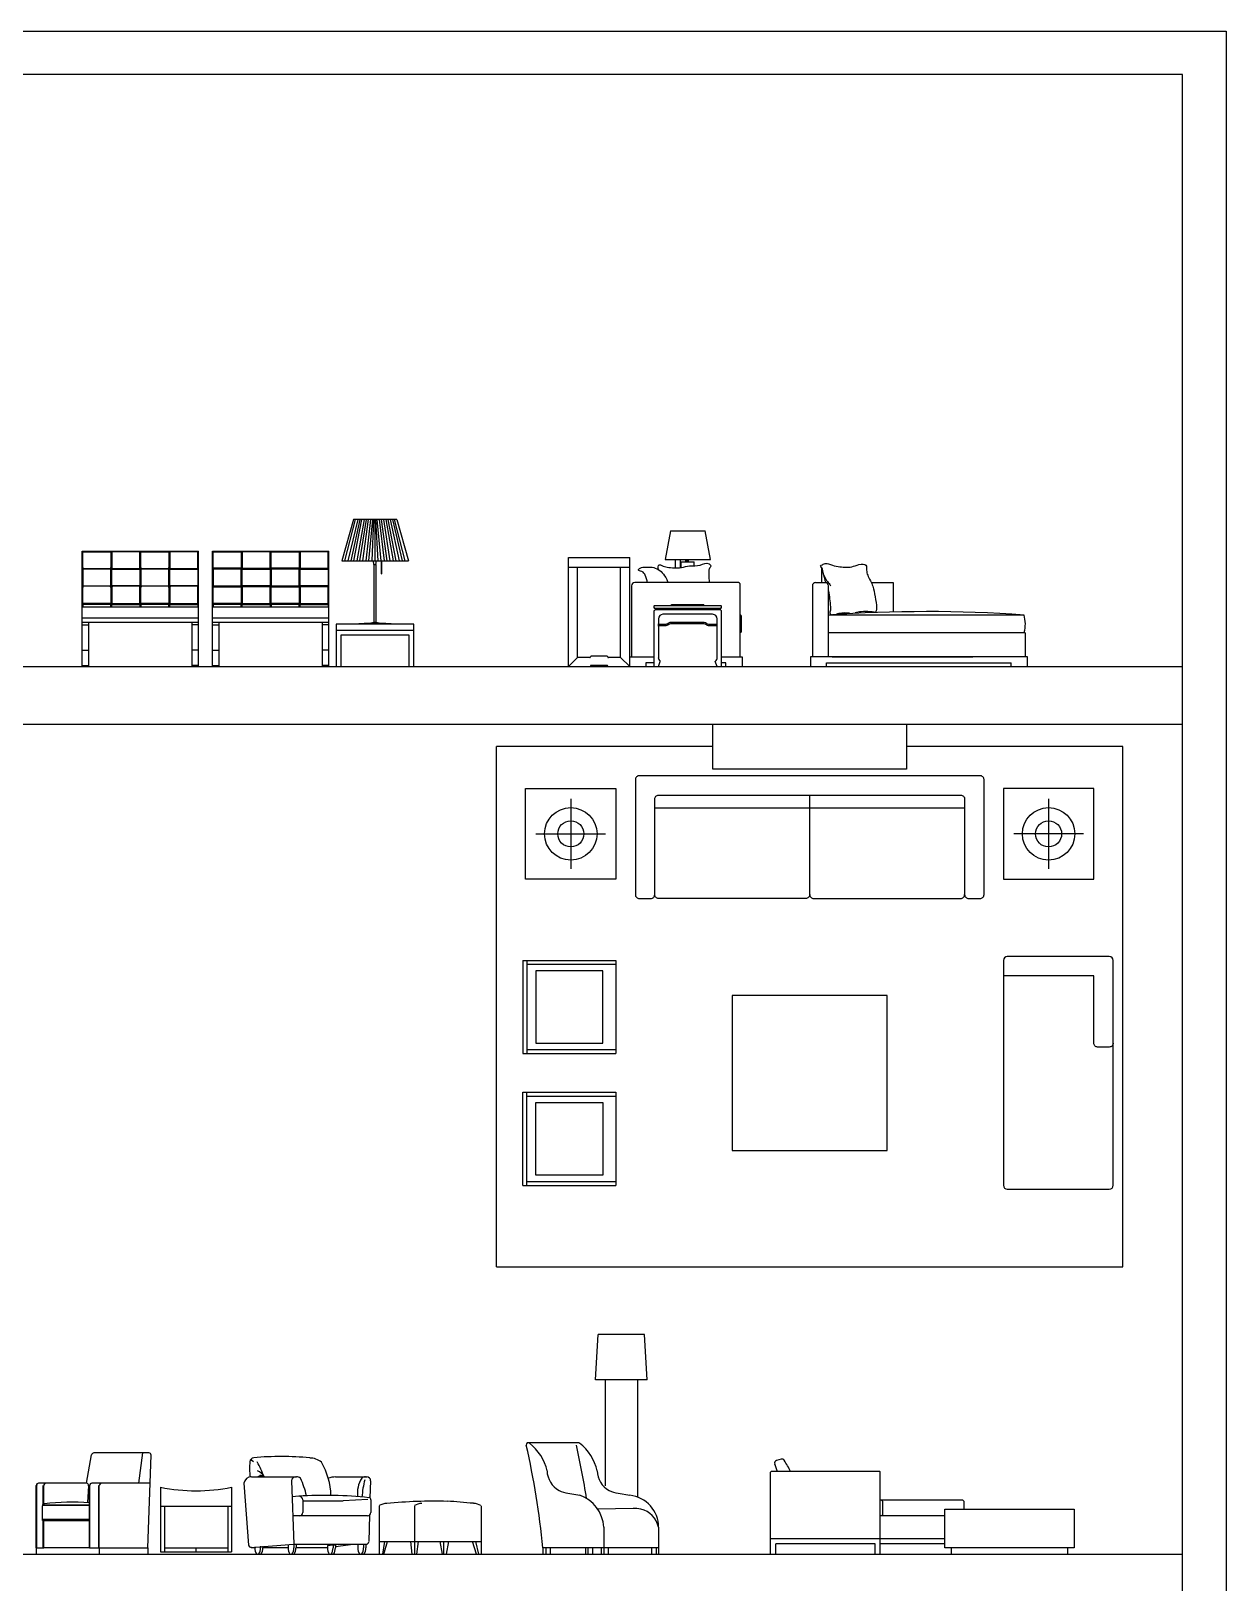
# Model space of a CAD drawing. Header units: inches. Extents: x 3.6 to 46.1, y 10.4 to 35.2.
# Drawn here: x 15.34 to 24.59, y 23.2 to 35.21 of the extents above; entities that cross this region are included whole.
import ezdxf

# ---------------------------------------------------------------- set-up
doc = ezdxf.new("R2010")
doc.units = ezdxf.units.IN
doc.header["$MEASUREMENT"] = 0
for name, color, linetype in [('02', 2, 'Continuous'), ('1', 1, 'Continuous'), ('4', 4, 'Continuous'), ('kadrbm', 4, 'Continuous')]:
    doc.layers.add(name, color=color, linetype=linetype)

# ---------------------------------------------------------------- blocks, each defined once
blk = doc.blocks.new('kadrbm')
at = {"layer": 'kadrbm', "color": 4}
blk.add_lwpolyline([(0, 0), (0, 24.797), (21, 24.797), (21, 0), (0, 0)], close=True, dxfattribs=at)
blk.add_lwpolyline([(20.663, 0.326), (20.663, 24.46), (0.337, 24.46), (0.337, 0.326), (20.663, 0.326)], dxfattribs=at)

msp = doc.modelspace()

# ---------------------------------------------------------------- linework, layer by layer
at = {"layer": '02'}
for p, q in [((22.57, 29.197), (20.17, 29.197)), ((21.37, 28.527), (21.37, 29.297)), ((19.149, 28.018), (19.149, 27.297)), ((19.149, 28.018), (19.87, 28.018)), ((19.179, 28.018), (19.179, 27.297)), ((19.179, 27.988), (19.87, 27.988)), ((19.87, 28.018), (19.87, 27.297)), ((22.87, 28.017), (22.87, 26.277)), ((23.69, 28.047), (22.9, 28.047)), ((23.72, 26.277), (23.72, 28.017)), ((19.149, 27.297), (19.87, 27.297)), ((19.179, 27.327), (19.87, 27.327)), ((19.149, 26.997), (19.87, 26.997)), ((19.149, 26.276), (19.149, 26.997)), ((19.179, 26.276), (19.179, 26.997)), ((19.179, 26.967), (19.87, 26.967)), ((19.87, 26.997), (19.87, 26.276)), ((19.179, 26.306), (19.87, 26.306)), ((19.149, 26.276), (19.87, 26.276)), ((22.9, 26.247), (23.69, 26.247))]:
    msp.add_line(p, q, dxfattribs=at)
for points in [[(22.12, 29.497), (20.62, 29.497), (20.62, 29.847), (22.12, 29.847)], [(19.87, 29.347), (19.87, 28.647), (19.17, 28.647), (19.17, 29.347)], [(22.87, 29.347), (22.87, 28.647), (23.57, 28.647), (23.57, 29.347)], [(20.77, 27.747), (20.77, 26.547), (21.97, 26.547), (21.97, 27.747)]]:
    msp.add_lwpolyline(points, close=True, dxfattribs=at)
msp.add_lwpolyline([(22.6, 28.497), (22.69, 28.497, 0.414214), (22.72, 28.527), (22.72, 29.417, 0.414214), (22.69, 29.447), (20.05, 29.447, 0.414214), (20.02, 29.417), (20.02, 28.527, 0.414214), (20.05, 28.497), (20.14, 28.497, 0.414214), (20.17, 28.527), (20.17, 29.267, -0.414214), (20.2, 29.297), (22.54, 29.297, -0.414214), (22.57, 29.267), (22.57, 28.527, 0.414214)], format="xyb", close=True, dxfattribs=at)
for points in [[(21.37, 28.527, -0.414214), (21.34, 28.497), (20.2, 28.497, -0.414214), (20.17, 28.527)], [(21.37, 28.527, 0.414214), (21.4, 28.497), (22.54, 28.497, 0.414214), (22.57, 28.527)], [(23.72, 27.377, -0.414214), (23.69, 27.347), (23.6, 27.347, -0.414214), (23.57, 27.377), (23.57, 27.897), (22.87, 27.897)]]:
    msp.add_lwpolyline(points, format="xyb", dxfattribs=at)
for centre in [(19.52, 28.997), (23.22, 28.997)]:
    msp.add_circle(centre, 0.203, dxfattribs=at)
for centre, start, end in [((22.9, 28.017), 90, 180), ((23.69, 28.017), 0, 90), ((22.9, 26.277), 180, 270), ((23.69, 26.277), 270, 0)]:
    msp.add_arc(centre, 0.03, start, end, dxfattribs=at)
at = {"layer": '1'}
for p, q in [((17.836, 31.429), (17.746, 31.111)), ((17.77, 31.111), (17.853, 31.429)), ((17.87, 31.429), (17.793, 31.111)), ((17.887, 31.429), (17.817, 31.111)), ((18.172, 31.429), (17.836, 31.429)), ((17.84, 31.111), (17.903, 31.429)), ((17.92, 31.429), (17.863, 31.111)), ((17.887, 31.111), (17.937, 31.429)), ((17.91, 31.111), (17.954, 31.429)), ((17.97, 31.429), (17.934, 31.111)), ((17.957, 31.111), (17.987, 31.429)), ((17.981, 31.111), (17.996, 31.429)), ((18.004, 31.111), (18.004, 31.429)), ((18.027, 31.111), (18.011, 31.429)), ((18.051, 31.111), (18.021, 31.429)), ((18.037, 31.429), (18.074, 31.111)), ((18.098, 31.111), (18.054, 31.429)), ((18.121, 31.111), (18.071, 31.429)), ((18.088, 31.429), (18.145, 31.111)), ((18.168, 31.111), (18.105, 31.429)), ((18.121, 31.429), (18.191, 31.111)), ((18.138, 31.429), (18.215, 31.111)), ((18.238, 31.111), (18.155, 31.429)), ((18.172, 31.429), (18.262, 31.111)), ((20.291, 31.341), (20.251, 31.121)), ((20.291, 31.341), (20.561, 31.341)), ((20.601, 31.121), (20.561, 31.341)), ((15.737, 30.291), (15.737, 31.184)), ((15.737, 31.184), (16.637, 31.184)), ((15.741, 31.058), (15.741, 31.175)), ((15.746, 31.18), (15.953, 31.18)), ((15.958, 31.175), (15.958, 31.058)), ((15.962, 30.755), (15.962, 31.184)), ((15.966, 31.175), (15.966, 31.058)), ((16.178, 31.18), (15.971, 31.18)), ((16.183, 31.058), (16.183, 31.175)), ((16.187, 30.755), (16.187, 31.184)), ((16.191, 31.058), (16.191, 31.175)), ((16.196, 31.18), (16.403, 31.18)), ((16.408, 31.175), (16.408, 31.058)), ((16.412, 30.755), (16.412, 31.184)), ((16.416, 31.175), (16.416, 31.058)), ((16.628, 31.18), (16.421, 31.18)), ((16.633, 31.058), (16.633, 31.175)), ((16.637, 30.291), (16.637, 31.184)), ((16.746, 30.291), (16.746, 31.184)), ((16.746, 31.184), (17.646, 31.184)), ((16.971, 30.755), (16.971, 31.184)), ((17.196, 30.755), (17.196, 31.184)), ((17.421, 30.755), (17.421, 31.184)), ((17.646, 30.291), (17.646, 31.184)), ((17.746, 31.111), (18.262, 31.111)), ((17.996, 31.081), (17.992, 31.111)), ((18.011, 31.081), (18.016, 31.111)), ((18.051, 31.111), (18.051, 31.009)), ((18.054, 31.111), (18.054, 31.009)), ((19.502, 31.136), (19.976, 31.136)), ((19.502, 30.291), (19.502, 31.136)), ((19.976, 30.291), (19.976, 31.136)), ((20.251, 31.121), (20.601, 31.121)), ((20.33, 31.055), (20.33, 31.121)), ((20.37, 31.057), (20.37, 31.121)), ((20.41, 31.101), (20.41, 31.121)), ((20.421, 31.101), (20.421, 31.121)), ((20.431, 31.101), (20.431, 31.121)), ((16.637, 31.049), (15.737, 31.049)), ((15.741, 31.04), (15.741, 30.922)), ((15.953, 31.045), (15.746, 31.045)), ((15.958, 30.922), (15.958, 31.04)), ((15.966, 30.922), (15.966, 31.04)), ((15.971, 31.045), (16.178, 31.045)), ((16.183, 31.04), (16.183, 30.922)), ((16.191, 31.04), (16.191, 30.922)), ((16.403, 31.045), (16.196, 31.045)), ((16.408, 30.922), (16.408, 31.04)), ((16.416, 30.922), (16.416, 31.04)), ((16.421, 31.045), (16.628, 31.045)), ((16.633, 31.04), (16.633, 30.922)), ((17.646, 31.049), (16.746, 31.049)), ((17.996, 31.081), (17.996, 30.635)), ((17.996, 31.081), (18.011, 31.081)), ((18.011, 31.081), (18.011, 30.635)), ((18.051, 31.009), (18.054, 31.009)), ((19.502, 31.061), (19.976, 31.061)), ((19.572, 30.361), (19.572, 31.061)), ((19.906, 30.361), (19.906, 31.061)), ((20.376, 31.058), (20.376, 31.101)), ((20.376, 31.101), (20.476, 31.101)), ((20.476, 31.072), (20.476, 31.101)), ((21.465, 30.941), (21.465, 31.055)), ((16.637, 30.913), (15.737, 30.913)), ((15.741, 30.786), (15.741, 30.904)), ((15.746, 30.917), (15.953, 30.917)), ((15.958, 30.904), (15.958, 30.786)), ((15.966, 30.904), (15.966, 30.786)), ((16.178, 30.917), (15.971, 30.917)), ((16.183, 30.786), (16.183, 30.904)), ((16.191, 30.786), (16.191, 30.904)), ((16.196, 30.917), (16.403, 30.917)), ((16.408, 30.904), (16.408, 30.786)), ((16.416, 30.904), (16.416, 30.786)), ((16.628, 30.917), (16.421, 30.917)), ((16.633, 30.786), (16.633, 30.904)), ((17.646, 30.913), (16.746, 30.913)), ((16.637, 30.777), (15.737, 30.777)), ((15.737, 30.755), (16.637, 30.755)), ((15.741, 30.768), (15.741, 30.755)), ((15.953, 30.781), (15.746, 30.781)), ((15.953, 30.773), (15.746, 30.773)), ((15.958, 30.755), (15.958, 30.768)), ((15.966, 30.755), (15.966, 30.768)), ((15.971, 30.781), (16.178, 30.781)), ((15.971, 30.773), (16.178, 30.773)), ((16.183, 30.768), (16.183, 30.755)), ((16.191, 30.768), (16.191, 30.755)), ((16.403, 30.781), (16.196, 30.781)), ((16.403, 30.773), (16.196, 30.773)), ((16.408, 30.755), (16.408, 30.768)), ((16.416, 30.755), (16.416, 30.768)), ((16.421, 30.781), (16.628, 30.781)), ((16.421, 30.773), (16.628, 30.773)), ((16.633, 30.768), (16.633, 30.755)), ((17.646, 30.777), (16.746, 30.777)), ((16.746, 30.755), (17.646, 30.755)), ((20.688, 30.761), (20.163, 30.761)), ((20.301, 30.771), (20.551, 30.771)), ((20.301, 30.761), (20.301, 30.771)), ((20.551, 30.761), (20.551, 30.771)), ((15.737, 30.669), (16.637, 30.669)), ((15.737, 30.635), (16.637, 30.635)), ((15.787, 30.291), (15.787, 30.635)), ((16.587, 30.291), (16.587, 30.635)), ((16.746, 30.669), (17.646, 30.669)), ((16.746, 30.635), (17.646, 30.635)), ((16.796, 30.291), (16.796, 30.635)), ((17.596, 30.291), (17.596, 30.635)), ((17.996, 30.635), (18.011, 30.635)), ((20.163, 30.716), (20.163, 30.291)), ((20.682, 30.741), (20.169, 30.741)), ((20.173, 30.741), (20.173, 30.731)), ((20.673, 30.731), (20.178, 30.731)), ((20.198, 30.661), (20.198, 30.36)), ((20.618, 30.696), (20.233, 30.696)), ((20.653, 30.36), (20.653, 30.661)), ((20.678, 30.741), (20.678, 30.73)), ((20.688, 30.291), (20.688, 30.716)), ((20.831, 30.692), (20.834, 30.691)), ((20.841, 30.566), (20.841, 30.682)), ((21.516, 30.691), (23.031, 30.691)), ((15.737, 30.615), (15.787, 30.615)), ((16.637, 30.615), (16.587, 30.615)), ((16.746, 30.615), (16.796, 30.615)), ((17.646, 30.615), (17.596, 30.615)), ((18.304, 30.62), (17.704, 30.62)), ((17.704, 30.62), (17.704, 30.291)), ((18.304, 30.57), (17.704, 30.57)), ((18.269, 30.535), (17.739, 30.535)), ((17.739, 30.535), (17.739, 30.291)), ((17.879, 30.625), (18.129, 30.625)), ((17.879, 30.625), (17.879, 30.62)), ((18.129, 30.625), (18.129, 30.62)), ((18.269, 30.291), (18.269, 30.535)), ((18.304, 30.291), (18.304, 30.62)), ((20.831, 30.556), (20.832, 30.556)), ((21.516, 30.556), (23.031, 30.556)), ((23.041, 30.366), (23.041, 30.546)), ((15.737, 30.419), (15.787, 30.419)), ((16.637, 30.419), (16.587, 30.419)), ((16.746, 30.419), (16.796, 30.419)), ((17.646, 30.419), (17.596, 30.419)), ((15.737, 30.301), (15.787, 30.301)), ((16.637, 30.301), (16.587, 30.301)), ((16.746, 30.301), (16.796, 30.301)), ((17.646, 30.301), (17.596, 30.301)), ((19.502, 30.291), (19.572, 30.361)), ((19.667, 30.361), (19.572, 30.361)), ((19.672, 30.366), (19.672, 30.366)), ((19.672, 30.296), (19.672, 30.296)), ((19.801, 30.371), (19.677, 30.371)), ((19.801, 30.301), (19.677, 30.301)), ((19.806, 30.366), (19.806, 30.366)), ((19.906, 30.361), (19.811, 30.361)), ((19.906, 30.361), (19.976, 30.291)), ((20.198, 30.291), (20.212, 30.332)), ((20.653, 30.291), (20.639, 30.332)), ((21.501, 30.321), (22.931, 30.321)), ((21.501, 30.291), (21.501, 30.321)), ((21.545, 30.366), (22.634, 30.366)), ((22.931, 30.291), (22.931, 30.321)), ((20.62, 29.672), (18.945, 29.672)), ((18.945, 25.647), (18.945, 29.672)), ((23.795, 29.672), (22.12, 29.672)), ((23.795, 25.647), (23.795, 29.672)), ((19.52, 29.267), (19.52, 28.727)), ((23.22, 29.267), (23.22, 28.727)), ((19.25, 28.997), (19.79, 28.997)), ((23.49, 28.997), (22.95, 28.997)), ((18.945, 25.647), (23.795, 25.647))]:
    msp.add_line(p, q, dxfattribs=at)
for points in [[(16.755, 31.18), (16.962, 31.18, -0.414214), (16.967, 31.175), (16.967, 31.058, -0.414214), (16.962, 31.053), (16.755, 31.053, -0.414214), (16.75, 31.058), (16.75, 31.175, -0.414214)], [(17.187, 31.18), (16.98, 31.18, 0.414214), (16.975, 31.175), (16.975, 31.058, 0.414214), (16.98, 31.053), (17.187, 31.053, 0.414214), (17.192, 31.058), (17.192, 31.175, 0.414214)], [(17.205, 31.18), (17.412, 31.18, -0.414214), (17.417, 31.175), (17.417, 31.058, -0.414214), (17.412, 31.053), (17.205, 31.053, -0.414214), (17.2, 31.058), (17.2, 31.175, -0.414214)], [(17.637, 31.18), (17.43, 31.18, 0.414214), (17.425, 31.175), (17.425, 31.058, 0.414214), (17.43, 31.053), (17.637, 31.053, 0.414214), (17.642, 31.058), (17.642, 31.175, 0.414214)], [(16.755, 30.917), (16.962, 30.917, 0.414214), (16.967, 30.922), (16.967, 31.04, 0.414214), (16.962, 31.045), (16.755, 31.045, 0.414214), (16.75, 31.04), (16.75, 30.922, 0.414214)], [(17.187, 30.917), (16.98, 30.917, -0.414214), (16.975, 30.922), (16.975, 31.04, -0.414214), (16.98, 31.045), (17.187, 31.045, -0.414214), (17.192, 31.04), (17.192, 30.922, -0.414214)], [(17.205, 30.917), (17.412, 30.917, 0.414214), (17.417, 30.922), (17.417, 31.04, 0.414214), (17.412, 31.045), (17.205, 31.045, 0.414214), (17.2, 31.04), (17.2, 30.922, 0.414214)], [(17.637, 30.917), (17.43, 30.917, -0.414214), (17.425, 30.922), (17.425, 31.04, -0.414214), (17.43, 31.045), (17.637, 31.045, -0.414214), (17.642, 31.04), (17.642, 30.922, -0.414214)], [(16.755, 30.909), (16.962, 30.909, -0.414214), (16.967, 30.904), (16.967, 30.786, -0.414214), (16.962, 30.781), (16.755, 30.781, -0.414214), (16.75, 30.786), (16.75, 30.904, -0.414214)], [(17.187, 30.909), (16.98, 30.909, 0.414214), (16.975, 30.904), (16.975, 30.786, 0.414214), (16.98, 30.781), (17.187, 30.781, 0.414214), (17.192, 30.786), (17.192, 30.904, 0.414214)], [(17.205, 30.909), (17.412, 30.909, -0.414214), (17.417, 30.904), (17.417, 30.786, -0.414214), (17.412, 30.781), (17.205, 30.781, -0.414214), (17.2, 30.786), (17.2, 30.904, -0.414214)], [(17.637, 30.909), (17.43, 30.909, 0.414214), (17.425, 30.904), (17.425, 30.786, 0.414214), (17.43, 30.781), (17.637, 30.781, 0.414214), (17.642, 30.786), (17.642, 30.904, 0.414214)]]:
    msp.add_lwpolyline(points, format="xyb", close=True, dxfattribs=at)
for points in [[(20.831, 30.366), (20.831, 30.931, 0.414214), (20.821, 30.941), (20.016, 30.941, 0.414214), (19.991, 30.916), (19.991, 30.366)], [(21.416, 30.941, 0.414214), (21.391, 30.916), (21.391, 30.366)], [(21.516, 30.366), (21.516, 30.916, 0.414214), (21.491, 30.941)], [(16.967, 30.755), (16.967, 30.768, 0.414214), (16.962, 30.773), (16.755, 30.773, 0.414214), (16.75, 30.768), (16.75, 30.755)], [(16.975, 30.755), (16.975, 30.768, -0.414214), (16.98, 30.773), (17.187, 30.773, -0.414214), (17.192, 30.768), (17.192, 30.755)], [(17.417, 30.755), (17.417, 30.768, 0.414214), (17.412, 30.773), (17.205, 30.773, 0.414214), (17.2, 30.768), (17.2, 30.755)], [(17.425, 30.755), (17.425, 30.768, -0.414214), (17.43, 30.773), (17.637, 30.773, -0.414214), (17.642, 30.768), (17.642, 30.755)], [(20.649, 30.617), (20.594, 30.617, -0.16615), (20.572, 30.624, 0.191462), (20.552, 30.632), (20.292, 30.632, 0.191462), (20.271, 30.624, -0.16615), (20.249, 30.617), (20.194, 30.617)], [(20.649, 30.607), (20.595, 30.607, -0.169451), (20.566, 30.616, 0.198365), (20.552, 30.622), (20.292, 30.622, 0.198365), (20.278, 30.616, -0.169451), (20.249, 30.607), (20.194, 30.607)]]:
    msp.add_lwpolyline(points, format="xyb", dxfattribs=at)
for points in [[(21.416, 30.941), (21.497, 30.941)], [(21.848, 30.941), (22.016, 30.941), (22.016, 30.716)], [(19.976, 30.366), (20.163, 30.366)], [(20.163, 30.321), (20.101, 30.321), (20.101, 30.291)], [(20.688, 30.366), (20.846, 30.366), (20.846, 30.291)], [(20.721, 30.291), (20.721, 30.321), (20.688, 30.321)], [(23.056, 30.366), (21.376, 30.366)], [(21.376, 30.366), (21.376, 30.291)], [(23.056, 30.291), (23.056, 30.366)]]:
    msp.add_lwpolyline(points, dxfattribs=at)
for points in [[(19.769, 27.938), (19.249, 27.938), (19.249, 27.377), (19.769, 27.377)], [(19.769, 26.356), (19.249, 26.356), (19.249, 26.917), (19.769, 26.917)]]:
    msp.add_lwpolyline(points, close=True, dxfattribs=at)
for centre in [(19.52, 28.997), (23.22, 28.997)]:
    msp.add_circle(centre, 0.101, dxfattribs=at)
for centre, radius, start, end in [((15.746, 31.175), 0.005, 90, 180), ((15.953, 31.175), 0.005, 0, 90), ((15.971, 31.175), 0.005, 90, 180), ((16.178, 31.175), 0.005, 0, 90), ((16.196, 31.175), 0.005, 90, 180), ((16.403, 31.175), 0.005, 0, 90), ((16.421, 31.175), 0.005, 90, 180), ((16.628, 31.175), 0.005, 0, 90), ((15.746, 31.058), 0.005, 180, 270), ((15.746, 31.04), 0.005, 90, 180), ((15.953, 31.058), 0.005, 270, 0), ((15.953, 31.04), 0.005, 0, 90), ((15.971, 31.058), 0.005, 180, 270), ((15.971, 31.04), 0.005, 90, 180), ((16.178, 31.058), 0.005, 270, 0), ((16.178, 31.04), 0.005, 0, 90), ((16.196, 31.058), 0.005, 180, 270), ((16.196, 31.04), 0.005, 90, 180), ((16.403, 31.058), 0.005, 270, 0), ((16.403, 31.04), 0.005, 0, 90), ((16.421, 31.058), 0.005, 180, 270), ((16.421, 31.04), 0.005, 90, 180), ((16.628, 31.058), 0.005, 270, 0), ((16.628, 31.04), 0.005, 0, 90), ((15.746, 30.922), 0.005, 180, 270), ((15.746, 30.904), 0.005, 90, 180), ((15.953, 30.922), 0.005, 270, 0), ((15.953, 30.904), 0.005, 0, 90), ((15.971, 30.922), 0.005, 180, 270), ((15.971, 30.904), 0.005, 90, 180), ((16.178, 30.922), 0.005, 270, 0), ((16.178, 30.904), 0.005, 0, 90), ((16.196, 30.922), 0.005, 180, 270), ((16.196, 30.904), 0.005, 90, 180), ((16.403, 30.922), 0.005, 270, 0), ((16.403, 30.904), 0.005, 0, 90), ((16.421, 30.922), 0.005, 180, 270), ((16.421, 30.904), 0.005, 90, 180), ((16.628, 30.922), 0.005, 270, 0), ((16.628, 30.904), 0.005, 0, 90), ((15.746, 30.786), 0.005, 180, 270), ((15.746, 30.768), 0.005, 90, 180), ((15.953, 30.786), 0.005, 270, 0), ((15.953, 30.768), 0.005, 0, 90), ((15.971, 30.786), 0.005, 180, 270), ((15.971, 30.768), 0.005, 90, 180), ((16.178, 30.786), 0.005, 270, 0), ((16.178, 30.768), 0.005, 0, 90), ((16.196, 30.786), 0.005, 180, 270), ((16.196, 30.768), 0.005, 90, 180), ((16.403, 30.786), 0.005, 270, 0), ((16.403, 30.768), 0.005, 0, 90), ((16.421, 30.786), 0.005, 180, 270), ((16.421, 30.768), 0.005, 90, 180), ((16.628, 30.786), 0.005, 270, 0), ((16.628, 30.768), 0.005, 0, 90), ((20.187, 30.756), 0.0242, 169.9891, 220.7946), ((20.664, 30.756), 0.0242, 319.2054, 10.0109), ((17.834, 31.766), 1.143, 273.0727, 278.1858), ((18.174, 31.766), 1.143, 261.8142, 266.9273), ((20.178, 30.716), 0.015, 90, 180), ((20.233, 30.661), 0.035, 90, 180), ((20.618, 30.661), 0.035, 0, 90), ((20.673, 30.716), 0.015, 0, 90), ((20.831, 30.682), 0.01, 0, 74.0427), ((22.279, 20.049), 10.668, 85.9579, 94.1015), ((22.792, 30.621), 0.248, 344.7634, 16.3221), ((20.831, 30.566), 0.01, 273.2884, 0), ((23.031, 30.546), 0.01, 0, 90), ((19.667, 30.366), 0.005, 270, 0), ((19.667, 30.296), 0.005, 270, 0), ((19.677, 30.366), 0.005, 90, 180), ((19.677, 30.296), 0.005, 90, 180), ((19.801, 30.366), 0.005, 0, 90), ((19.801, 30.296), 0.005, 0, 90), ((19.811, 30.366), 0.005, 180, 270), ((19.811, 30.296), 0.005, 180, 270), ((20.236, 30.361), 0.0382, 178.3271, 230.8763), ((20.615, 30.361), 0.0382, 309.1237, 1.6729)]:
    msp.add_arc(centre, radius, start, end, dxfattribs=at)
for points, knots in [([(20.115, 30.941), (20.11, 30.961), (20.102, 30.993), (20.08, 31.029), (20.034, 31.033), (20.065, 31.065), (20.103, 31.057), (20.169, 31.067), (20.234, 31.021), (20.263, 30.967), (20.272, 30.944), (20.274, 30.941)], [0, 0, 0, 0, 61.054894, 99.69359, 125.637017, 144.684257, 188.842386, 237.240766, 342.183188, 407.213594, 418.25901, 418.25901, 418.25901, 418.25901]), ([(20.203, 31.038), (20.199, 31.046), (20.192, 31.06), (20.204, 31.085), (20.234, 31.069), (20.286, 31.056), (20.362, 31.05), (20.445, 31.078), (20.516, 31.064), (20.579, 31.108), (20.61, 31.065), (20.588, 31.05), (20.588, 31.01), (20.587, 30.973), (20.593, 30.946), (20.594, 30.941)], [0, 0, 0, 0, 27.528719, 43.593016, 65.945993, 108.413336, 219.3053, 281.459753, 365.997552, 435.326487, 461.851543, 476.239016, 505.005317, 572.158663, 589.161873, 589.161873, 589.161873, 589.161873]), ([(21.497, 30.94), (21.494, 30.947), (21.484, 30.978), (21.472, 31.019), (21.468, 31.055), (21.45, 31.072), (21.459, 31.078), (21.468, 31.08), (21.478, 31.085), (21.499, 31.095), (21.541, 31.075), (21.602, 31.064), (21.684, 31.055), (21.745, 31.082), (21.814, 31.09), (21.808, 31.035), (21.823, 30.982), (21.864, 30.92), (21.873, 30.839), (21.89, 30.761), (21.886, 30.728), (21.882, 30.709), (21.861, 30.713), (21.827, 30.718), (21.775, 30.72), (21.736, 30.71), (21.721, 30.707)], [1287.91384, 1287.91384, 1287.91384, 1287.91384, 1311.024693, 1385.53645, 1412.072574, 1424.606524, 1437.776701, 1437.776701, 1437.776701, 1469.453167, 1503.36296, 1567.779367, 1674.941683, 1733.16471, 1786.935158, 1824.46129, 1865.106529, 1959.881274, 2038.39181, 2109.173585, 2132.562257, 2145.096206, 2156.741454, 2187.37504, 2257.246889, 2305.321838, 2305.321838, 2305.321838, 2305.321838]), ([(21.538, 30.693), (21.535, 30.694), (21.531, 30.698), (21.527, 30.709), (21.535, 30.727), (21.53, 30.777), (21.526, 30.844), (21.516, 30.88), (21.516, 30.881)], [2489.093901, 2489.093901, 2489.093901, 2489.093901, 2500.529404, 2507.889309, 2523.220888, 2553.873828, 2658.271299, 2664.301146, 2664.301146, 2664.301146, 2664.301146]), ([(21.677, 30.704), (21.652, 30.706), (21.622, 30.71), (21.583, 30.699), (21.577, 30.697)], [2351.008334, 2351.008334, 2351.008334, 2351.008334, 2430.618631, 2446.509447, 2446.509447, 2446.509447, 2446.509447])]:
    msp.add_open_spline(points, degree=3, knots=knots, dxfattribs=at)
msp.add_spline([(21.479, 31), (21.501, 30.958), (21.526, 30.928), (21.533, 30.917)], degree=3, dxfattribs=at)
at = {"layer": '4'}
for p, q in [((3.931, 30.291), (24.257, 30.291)), ((3.931, 29.847), (24.257, 29.847)), ((19.711, 24.771), (19.731, 25.121)), ((20.091, 25.121), (19.731, 25.121)), ((20.111, 24.771), (20.091, 25.121)), ((20.111, 24.771), (19.711, 24.771)), ((19.786, 24.771), (19.786, 23.951)), ((20.036, 24.771), (20.036, 23.865)), ((19.578, 24.285), (19.19, 24.285)), ((15.769, 23.971), (15.809, 24.19)), ((16.252, 24.206), (15.827, 24.206)), ((16.174, 23.971), (16.206, 24.206)), ((16.245, 23.471), (16.27, 24.188)), ((17.04, 24.154), (17.051, 24.158)), ((17.051, 24.158), (17.046, 24.151)), ((17.046, 24.151), (17.063, 24.139)), ((21.15, 24.157), (21.112, 24.146)), ((21.067, 23.421), (21.067, 24.056)), ((21.912, 24.061), (21.072, 24.061)), ((21.917, 23.421), (21.917, 24.056)), ((15.381, 23.471), (15.381, 23.953)), ((15.385, 23.471), (15.385, 23.957)), ((15.769, 23.971), (15.399, 23.971)), ((15.435, 23.809), (15.435, 23.953)), ((15.439, 23.812), (15.439, 23.953)), ((15.786, 23.952), (15.778, 23.821)), ((15.793, 23.471), (15.793, 23.953)), ((15.796, 23.471), (15.796, 23.957)), ((16.263, 23.971), (15.811, 23.971)), ((15.866, 23.471), (15.865, 23.953)), ((15.869, 23.471), (15.869, 23.953)), ((16.343, 23.941), (16.343, 23.441)), ((16.893, 23.941), (16.893, 23.441)), ((16.989, 23.971), (17.025, 23.493)), ((17.047, 24.02), (17.396, 24.02)), ((17.358, 23.99), (17.374, 23.499)), ((17.699, 24.02), (17.94, 24.02)), ((17.97, 23.99), (17.964, 23.857)), ((15.428, 23.684), (15.428, 23.795)), ((16.893, 23.79), (16.343, 23.79)), ((16.373, 23.79), (16.373, 23.441)), ((16.863, 23.79), (16.863, 23.441)), ((17.414, 23.871), (17.363, 23.865)), ((17.445, 23.842), (17.445, 23.745)), ((17.447, 23.836), (17.756, 23.836)), ((17.948, 23.846), (17.756, 23.836)), ((17.971, 23.842), (17.971, 23.745)), ((18.036, 23.797), (18.036, 23.421)), ((18.309, 23.797), (18.309, 23.421)), ((18.825, 23.797), (18.825, 23.421)), ((19.498, 23.894), (19.59, 23.879)), ((19.886, 23.894), (19.978, 23.879)), ((22.547, 23.841), (21.917, 23.841)), ((21.937, 23.736), (21.937, 23.821)), ((22.567, 23.771), (22.567, 23.821)), ((15.428, 23.693), (15.793, 23.693)), ((15.428, 23.684), (15.793, 23.684)), ((15.435, 23.471), (15.435, 23.684)), ((15.439, 23.471), (15.439, 23.684)), ((17.946, 23.72), (17.369, 23.72)), ((17.96, 23.724), (17.955, 23.519)), ((20.002, 23.775), (19.729, 23.771)), ((21.917, 23.721), (22.417, 23.721)), ((22.417, 23.471), (22.417, 23.771)), ((22.417, 23.771), (23.417, 23.771)), ((23.417, 23.771), (23.417, 23.471)), ((19.775, 23.63), (19.775, 23.421)), ((20.2, 23.63), (20.2, 23.421)), ((15.381, 23.471), (15.381, 23.421)), ((15.381, 23.471), (15.439, 23.471)), ((15.793, 23.471), (15.439, 23.471)), ((15.793, 23.471), (16.245, 23.471)), ((15.869, 23.471), (15.869, 23.421)), ((16.245, 23.471), (16.245, 23.421)), ((16.343, 23.441), (16.893, 23.441)), ((16.373, 23.471), (16.863, 23.471)), ((16.618, 23.441), (16.618, 23.471)), ((17.045, 23.475), (17.073, 23.475)), ((17.048, 23.475), (17.372, 23.499)), ((17.073, 23.479), (17.073, 23.471)), ((17.117, 23.483), (17.117, 23.471)), ((17.134, 23.485), (17.134, 23.471)), ((17.134, 23.475), (17.331, 23.475)), ((17.331, 23.494), (17.331, 23.471)), ((17.374, 23.499), (17.374, 23.471)), ((17.375, 23.499), (17.935, 23.499)), ((17.392, 23.499), (17.392, 23.471)), ((17.392, 23.475), (17.635, 23.475)), ((17.635, 23.488), (17.679, 23.494)), ((17.635, 23.488), (17.635, 23.471)), ((17.679, 23.494), (17.679, 23.471)), ((17.679, 23.494), (17.697, 23.494)), ((17.697, 23.482), (17.835, 23.499)), ((17.697, 23.494), (17.697, 23.471)), ((17.871, 23.499), (17.871, 23.471)), ((17.915, 23.499), (17.915, 23.471)), ((17.933, 23.499), (17.933, 23.471)), ((18.036, 23.521), (18.825, 23.521)), ((18.078, 23.521), (18.062, 23.421)), ((18.073, 23.421), (18.101, 23.521)), ((18.279, 23.521), (18.29, 23.421)), ((18.339, 23.521), (18.326, 23.421)), ((18.526, 23.421), (18.509, 23.521)), ((18.533, 23.521), (18.533, 23.421)), ((18.574, 23.521), (18.554, 23.421)), ((18.79, 23.421), (18.76, 23.521)), ((18.783, 23.521), (18.805, 23.421)), ((20.2, 23.471), (19.304, 23.471)), ((19.304, 23.471), (19.304, 23.421)), ((19.326, 23.471), (19.326, 23.421)), ((19.361, 23.471), (19.361, 23.421)), ((19.633, 23.471), (19.633, 23.421)), ((19.653, 23.471), (19.653, 23.421)), ((19.688, 23.471), (19.688, 23.421)), ((19.756, 23.471), (19.756, 23.421)), ((19.81, 23.471), (19.81, 23.421)), ((20.146, 23.471), (20.146, 23.421)), ((20.181, 23.471), (20.181, 23.421)), ((22.417, 23.541), (21.067, 23.541)), ((21.877, 23.501), (21.107, 23.501)), ((21.107, 23.421), (21.107, 23.501)), ((21.877, 23.421), (21.877, 23.501)), ((22.417, 23.501), (21.917, 23.501)), ((23.417, 23.471), (22.417, 23.471)), ((22.467, 23.421), (22.467, 23.471)), ((23.367, 23.471), (23.367, 23.421)), ((3.931, 23.421), (24.257, 23.421))]:
    msp.add_line(p, q, dxfattribs=at)
for centre, radius, start, end in [((19.19, 24.27), 0.015, 52.0819, 192.7378), ((12.849, 22.836), 6.486, 5.6178, 12.7378), ((18.965, 23.98), 0.382, 13.1644, 52.0819), ((13.237, 22.836), 6.486, 9.0255, 12.7378), ((19.578, 24.27), 0.015, 52.0819, 90), ((19.353, 23.98), 0.382, 13.1644, 52.0819), ((15.827, 24.188), 0.018, 90, 171.8496), ((16.252, 24.188), 0.018, 1.2213, 90), ((17.065, 24.137), 0.03, 90, 180), ((17.276, 21.956), 2.222, 84.2577, 95.4638), ((17.501, 24.032), 0.134, 49.0183, 90.9715), ((21.118, 24.127), 0.02, 105.9366, 201.1307), ((21.156, 24.138), 0.02, 32.1776, 105.9366), ((20.247, 23.566), 1.094, 26.9177, 32.1776), ((17.426, 24.085), 0.394, 172.3836, 189.47), ((16.507, 23.79), 0.678, 19.8099, 30.6716), ((17.047, 23.966), 0.111, 29.3069, 65.6457), ((17.12, 23.978), 0.0503, 67.0861, 119.1137), ((17.115, 23.986), 0.0453, 48.6462, 94.6889), ((17.129, 23.862), 0.534, 1.5457, 30.5482), ((19.514, 24.072), 0.178, 181.5723, 241.6712), ((19.902, 24.072), 0.178, 181.5723, 241.6712), ((21.072, 24.056), 0.005, 90, 180), ((20.443, 23.866), 0.704, 16.0853, 21.1307), ((21.912, 24.056), 0.005, 0, 90), ((15.399, 23.953), 0.018, 90, 180), ((15.399, 23.957), 0.0144, 90, 180), ((15.457, 23.953), 0.018, 90, 180), ((15.768, 23.953), 0.018, 356.379, 85.8962), ((15.811, 23.953), 0.018, 90, 180), ((15.811, 23.957), 0.0144, 90, 180), ((15.887, 23.953), 0.018, 90, 180), ((16.618, 25.292), 1.379, 258.4997, 281.5003), ((17.045, 23.964), 0.0561, 87.4295, 173.2165), ((17.388, 23.99), 0.03, 90, 180), ((17.396, 23.972), 0.0486, 51.8357, 90), ((16.904, 23.755), 0.581, 11.7916, 25.9792), ((17.699, 23.837), 0.183, 89.799, 109.3685), ((18.084, 23.894), 0.217, 147.6423, 187.1069), ((17.931, 23.972), 0.0486, 90, 128.1643), ((18.645, 23.812), 0.744, 165.4734, 175.9982), ((17.94, 23.99), 0.03, 0, 90), ((19.519, 24.081), 0.188, 241.6712, 263.6898), ((19.907, 24.081), 0.188, 241.6712, 263.6898), ((15.446, 23.795), 0.018, 96.7336, 180), ((15.61, -17.188), 40.99, 89.745, 90.255), ((15.61, -17.188), 40.986, 89.745, 90.255), ((15.657, 22.003), 1.822, 85.7345, 96.7336), ((17.613, 20.53), 3.347, 84.098, 93.41), ((17.413, 23.839), 0.0322, 5.3325, 88.6796), ((17.956, 23.844), 0.0157, 353.5613, 83.763), ((18.098, 23.698), 0.117, 91.546, 121.7048), ((18.461, 20.012), 3.82, 88.4767, 95.5009), ((18.37, 23.698), 0.117, 91.546, 121.7048), ((18.18, 17.761), 6.083, 84.4747, 86.3977), ((18.763, 23.698), 0.117, 58.2952, 88.454), ((19.499, 23.618), 0.276, 2.6055, 70.7561), ((19.95, 23.63), 0.25, 0, 83.58), ((21.917, 23.821), 0.02, 0, 90), ((22.547, 23.821), 0.02, 0, 90), ((17.42, 23.745), 0.025, 270, 0), ((17.946, 23.745), 0.025, 270, 0), ((20.02, 23.587), 0.189, 76.8769, 95.4993), ((20.021, 23.593), 0.182, 11.7574, 76.8769), ((21.922, 23.736), 0.015, 270, 0), ((17.045, 23.495), 0.02, 184.3632, 278.0487), ((17.157, 23.468), 0.0837, 177.708, 213.8752), ((17.033, 23.468), 0.0837, 326.1248, 2.292), ((17.051, 23.468), 0.0837, 326.1248, 2.292), ((17.414, 23.468), 0.0837, 177.708, 213.8752), ((17.291, 23.468), 0.0837, 326.1248, 2.292), ((17.375, 23.479), 0.02, 90, 98.0487), ((17.308, 23.468), 0.0837, 326.1248, 2.292), ((17.719, 23.468), 0.0837, 177.708, 213.8752), ((17.595, 23.468), 0.0837, 326.1248, 2.292), ((17.613, 23.468), 0.0837, 326.1248, 2.292), ((17.955, 23.468), 0.0837, 177.708, 213.8752), ((17.831, 23.468), 0.0837, 326.1248, 2.292), ((17.849, 23.468), 0.0837, 326.1248, 2.292), ((17.935, 23.519), 0.02, 270, 358.3959)]:
    msp.add_arc(centre, radius, start, end, dxfattribs=at)

# ---------------------------------------------------------------- block references
at = {"layer": 'kadrbm'}
msp.add_blockref('kadrbm', (3.594, 10.413), dxfattribs=at)

doc.saveas('drawing.dxf')
